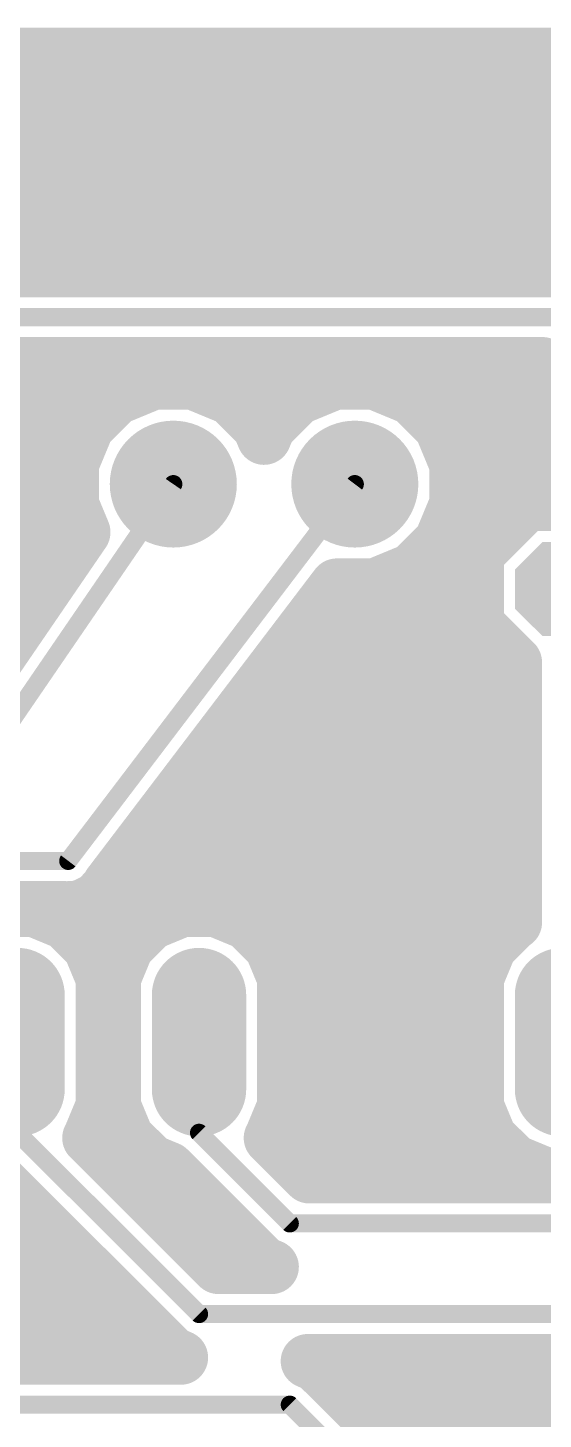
# Model space of a CAD drawing. Extents: x 1 to 64.7, y 1 to 39.6.
# Drawn here: x 33.16 to 40.38, y 20.12 to 39.61 of the extents above; entities that cross this region are included whole.
import ezdxf

# ---------------------------------------------------------------- set-up
doc = ezdxf.new("R2010")
doc.units = 0
doc.layers.add('16', color=175, linetype='CONTINUOUS')
doc.layers.add('17', color=82, linetype='CONTINUOUS')

# ---------------------------------------------------------------- blocks, each defined once
blk = doc.blocks.new('OCTAGONP')
at = {"const_width": 0.5}
blk.add_lwpolyline([(-0.25, -0.1036), (-0.25, 0.1036), (-0.1036, 0.25), (0.1036, 0.25), (0.25, 0.1036), (0.25, -0.1036), (0.1036, -0.25), (-0.1036, -0.25), (-0.25, -0.1036), (-0.25, 0.1036)], dxfattribs=at)
blk = doc.blocks.new('LONGP100')
at = {"const_width": 1}
blk.add_lwpolyline([(-0.5, 0), (0.5, 0)], dxfattribs=at)
at = {"const_width": 0.5}
for points in [[(-0.5, 0.25, 1), (-0.5, -0.25)], [(0.5, -0.25, 1), (0.5, 0.25)]]:
    blk.add_lwpolyline(points, format="xyb", dxfattribs=at)
blk = doc.blocks.new('ROUNDP')
at = {"const_width": 0.5}
blk.add_lwpolyline([(0, -0.25, 1), (0, 0.25, 1), (0, -0.25)], format="xyb", dxfattribs=at)

msp = doc.modelspace()

# ---------------------------------------------------------------- linework, layer by layer
at = {"layer": '16'}
for points, const_width in [([(1.397, 39.233), (64.313, 39.233)], 0.762), ([(1.397, 38.862), (64.313, 38.862)], 0.762), ([(1.397, 38.1), (64.313, 38.1)], 0.762), ([(1.397, 37.338), (64.313, 37.338)], 0.762), ([(1.397, 36.576), (64.313, 36.576)], 0.762), ([(40.7714, 36.2204), (31.6186, 36.2204)], 0.762), ([(31.75, 35.56), (40.64, 35.56)], 0.254), ([(32.0235, 34.8996), (40.3665, 34.8996)], 0.762), ([(40.3665, 34.8996), (42.5196, 32.7465)], 0.762), ([(34.9171, 34.6424), (34.3943, 34.4259)], 0.762), ([(35.4829, 34.6424), (34.9171, 34.6424)], 0.762), ([(36.0057, 34.4259), (35.4829, 34.6424)], 0.762), ([(37.4571, 34.6424), (36.9343, 34.4259)], 0.762), ([(38.0229, 34.6424), (37.4571, 34.6424)], 0.762), ([(38.5457, 34.4259), (38.0229, 34.6424)], 0.762), ([(34.3943, 34.4259), (33.9941, 34.0257)], 0.762), ([(36.4059, 34.0257), (36.0057, 34.4259)], 0.762), ([(36.9343, 34.4259), (36.5341, 34.0257)], 0.762), ([(38.9459, 34.0257), (38.5457, 34.4259)], 0.762), ([(31.4139, 34.29), (34.2584, 34.29)], 0.762), ([(36.1416, 34.29), (36.7984, 34.29)], 0.762), ([(38.6816, 34.29), (40.9761, 34.29)], 0.762), ([(33.9941, 34.0257), (33.7776, 33.5029)], 0.762), ([(36.47, 33.8709), (36.4059, 34.0257)], 0.762), ([(36.5341, 34.0257), (36.47, 33.8709)], 0.762), ([(39.1624, 33.5029), (38.9459, 34.0257)], 0.762), ([(31.532, 33.528), (33.788, 33.528)], 0.762), ([(33.7776, 33.5029), (33.7776, 32.9371)], 0.762), ([(39.152, 33.528), (41.7381, 33.528)], 0.762), ([(39.1624, 32.9371), (39.1624, 33.5029)], 0.762), ([(32.46, 29.21), (35.2, 33.22)], 0.254), ([(33.73, 27.94), (37.74, 33.22)], 0.254), ([(31.4715, 32.766), (33.8485, 32.766)], 0.762), ([(33.7776, 32.9371), (33.9396, 32.546)], 0.762), ([(38.9459, 32.4143), (39.1624, 32.9371)], 0.762), ([(39.0915, 32.766), (39.9677, 32.766)], 0.762), ([(40.1455, 32.9438), (39.4462, 32.2445)], 0.762), ([(41.1345, 32.9438), (40.1455, 32.9438)], 0.762), ([(33.9396, 32.546), (32.1114, 29.8704)], 0.762), ([(38.5457, 32.0141), (38.9459, 32.4143)], 0.762), ([(39.4462, 32.2445), (39.4462, 31.2555)], 0.762), ([(30.9012, 32.004), (33.5693, 32.004)], 0.762), ([(38.0229, 31.7976), (38.5457, 32.0141)], 0.762), ([(38.5212, 32.004), (39.4462, 32.004)], 0.762), ([(34.3075, 27.6085), (37.489, 31.7976)], 0.762), ([(37.489, 31.7976), (38.0229, 31.7976)], 0.762), ([(29.0759, 31.242), (33.0486, 31.242)], 0.762), ([(37.067, 31.242), (39.4597, 31.242)], 0.762), ([(39.4462, 31.2555), (39.9796, 30.7221)], 0.762), ([(39.9796, 30.7221), (39.9796, 27.079)], 0.762), ([(36.4883, 30.48), (39.9796, 30.48)], 0.762), ([(35.9096, 29.718), (39.9796, 29.718)], 0.762), ([(35.3309, 28.956), (39.9796, 28.956)], 0.762), ([(34.7522, 28.194), (39.9796, 28.194)], 0.762), ([(26.67, 27.94), (33.73, 27.94)], 0.254), ([(34.1765, 27.436), (34.2288, 27.5048)], 0.762), ([(34.2288, 27.5048), (34.2899, 27.5659)], 0.762), ([(34.2899, 27.5659), (34.3075, 27.6085)], 0.762), ([(33.9496, 27.3035), (34.0242, 27.3471)], 0.762), ([(34.0242, 27.3471), (34.1041, 27.3801)], 0.762), ([(34.1041, 27.3801), (34.1367, 27.4127)], 0.762), ([(34.1367, 27.4127), (34.1765, 27.436)], 0.762), ([(34.1697, 27.432), (39.9796, 27.432)], 0.762), ([(26.9435, 27.2796), (33.6447, 27.2796)], 0.762), ([(33.2575, 27.2542), (32.7825, 27.2542)], 0.762), ([(33.6962, 27.0725), (33.2575, 27.2542)], 0.762), ([(33.6447, 27.2796), (33.6893, 27.2679)], 0.762), ([(33.6893, 27.2679), (33.7749, 27.2796)], 0.762), ([(33.7749, 27.2796), (33.8614, 27.2796)], 0.762), ([(33.8614, 27.2796), (33.9039, 27.2972)], 0.762), ([(33.9039, 27.2972), (33.9496, 27.3035)], 0.762), ([(35.3225, 27.2542), (34.8838, 27.0725)], 0.762), ([(35.7975, 27.2542), (35.3225, 27.2542)], 0.762), ([(36.2362, 27.0725), (35.7975, 27.2542)], 0.762), ([(34.0321, 26.7366), (33.6962, 27.0725)], 0.762), ([(34.8838, 27.0725), (34.5479, 26.7366)], 0.762), ([(36.5721, 26.7366), (36.2362, 27.0725)], 0.762), ([(39.9638, 27.0725), (39.6279, 26.7366)], 0.762), ([(39.9796, 27.079), (39.9638, 27.0725)], 0.762), ([(34.2138, 26.2979), (34.0321, 26.7366)], 0.762), ([(34.5479, 26.7366), (34.3662, 26.2979)], 0.762), ([(36.7538, 26.2979), (36.5721, 26.7366)], 0.762), ([(39.6279, 26.7366), (39.4462, 26.2979)], 0.762), ([(34.0597, 26.67), (34.5203, 26.67)], 0.762), ([(36.5997, 26.67), (39.6003, 26.67)], 0.762), ([(34.2138, 24.5021), (34.2138, 26.2979)], 0.762), ([(34.3662, 26.2979), (34.3662, 24.5021)], 0.762), ([(36.7538, 24.5021), (36.7538, 26.2979)], 0.762), ([(39.4462, 26.2979), (39.4462, 24.5021)], 0.762), ([(34.2138, 25.908), (34.3662, 25.908)], 0.762), ([(36.7538, 25.908), (39.4462, 25.908)], 0.762), ([(34.2138, 25.146), (34.3662, 25.146)], 0.762), ([(35.56, 25.4), (35.56, 24.13)], 0.254), ([(36.7538, 25.146), (39.4462, 25.146)], 0.762), ([(34.0321, 24.0634), (34.2138, 24.5021)], 0.762), ([(34.1649, 24.384), (34.4151, 24.384)], 0.762), ([(34.3662, 24.5021), (34.5479, 24.0634)], 0.762), ([(36.5721, 24.0634), (36.7538, 24.5021)], 0.762), ([(36.7049, 24.384), (39.4951, 24.384)], 0.762), ([(39.4462, 24.5021), (39.6279, 24.0634)], 0.762), ([(34.0263, 24.0576), (34.0321, 24.0634)], 0.762), ([(35.8335, 22.2504), (34.0263, 24.0576)], 0.762), ([(34.5479, 24.0634), (34.8838, 23.7275)], 0.762), ([(36.5663, 24.0576), (36.5721, 24.0634)], 0.762), ([(37.1035, 23.5204), (36.5663, 24.0576)], 0.762), ([(39.6279, 24.0634), (39.9638, 23.7275)], 0.762), ([(33.02, 24.13), (35.56, 21.59)], 0.254), ([(35.56, 24.13), (36.83, 22.86)], 0.254), ([(32.5909, 23.6252), (35.0001, 21.2159)], 0.762), ([(34.4619, 23.622), (35.1341, 23.622)], 0.762), ([(34.8838, 23.7275), (35.1309, 23.6252)], 0.762), ([(35.1309, 23.6252), (36.4559, 22.3001)], 0.762), ([(37.0019, 23.622), (40.2186, 23.622)], 0.762), ([(39.9638, 23.7275), (40.4025, 23.5458)], 0.762), ([(56.0114, 23.5204), (37.1035, 23.5204)], 0.762), ([(40.4025, 23.5458), (40.8775, 23.5458)], 0.762), ([(19.7104, 22.86), (33.3561, 22.86)], 0.762), ([(35.2239, 22.86), (35.8961, 22.86)], 0.762), ([(36.83, 22.86), (55.88, 22.86)], 0.254), ([(36.576, 22.2504), (35.8335, 22.2504)], 0.762), ([(36.4559, 22.3001), (36.576, 22.2504)], 0.762), ([(19.7104, 22.098), (34.1181, 22.098)], 0.762), ([(19.7104, 21.336), (34.8801, 21.336)], 0.762), ([(35.56, 21.59), (54.61, 21.59)], 0.254), ([(35.0001, 21.2159), (35.1859, 21.0301)], 0.762), ([(35.306, 20.9804), (19.7104, 20.9804)], 0.762), ([(35.1859, 21.0301), (35.306, 20.9804)], 0.762), ([(37.2041, 20.8799), (37.084, 20.9296)], 0.762), ([(37.084, 20.9296), (54.3365, 20.9296)], 0.762), ([(37.3899, 20.6941), (37.2041, 20.8799)], 0.762), ([(38.4741, 19.6099), (37.3899, 20.6941)], 0.762), ([(37.5099, 20.574), (54.6921, 20.574)], 0.762), ([(36.83, 20.32), (19.05, 20.32)], 0.254), ([(38.1, 19.05), (36.83, 20.32)], 0.254), ([(38.2719, 19.812), (55.4541, 19.812)], 0.762)]:
    msp.add_lwpolyline(points, dxfattribs=dict(at, const_width=const_width))
for points, const_width in [([(40.5012, 35.0343, 1), (40.2317, 34.7649)], 0.381), ([(40.3665, 34.7091, 1), (40.3665, 35.0901)], 0.381), ([(34.9171, 34.8329, 1), (34.9171, 34.4519)], 0.381), ([(34.99, 34.4664, 1), (34.8442, 34.8184)], 0.381), ([(35.5558, 34.8184, 1), (35.41, 34.4664)], 0.381), ([(35.4829, 34.4519, 1), (35.4829, 34.8329)], 0.381), ([(37.4571, 34.8329, 1), (37.4571, 34.4519)], 0.381), ([(37.53, 34.4664, 1), (37.3842, 34.8184)], 0.381), ([(38.0958, 34.8184, 1), (37.95, 34.4664)], 0.381), ([(38.0229, 34.4519, 1), (38.0229, 34.8329)], 0.381), ([(34.3214, 34.6018, 1), (34.4672, 34.2499)], 0.381), ([(34.529, 34.2911, 1), (34.2596, 34.5606)], 0.381), ([(36.1404, 34.5606, 1), (35.871, 34.2911)], 0.381), ([(35.9328, 34.2499, 1), (36.0786, 34.6018)], 0.381), ([(36.8614, 34.6018, 1), (37.0072, 34.2499)], 0.381), ([(37.069, 34.2911, 1), (36.7996, 34.5606)], 0.381), ([(38.6804, 34.5606, 1), (38.411, 34.2911)], 0.381), ([(38.4728, 34.2499, 1), (38.6186, 34.6018)], 0.381), ([(34.2584, 34.0995, 1), (34.2584, 34.4805)], 0.381), ([(36.1416, 34.4805, 1), (36.1416, 34.0995)], 0.381), ([(36.7984, 34.0995, 1), (36.7984, 34.4805)], 0.381), ([(38.6816, 34.4805, 1), (38.6816, 34.0995)], 0.381), ([(33.8594, 34.1604, 1), (34.1289, 33.891)], 0.381), ([(34.1701, 33.9528, 1), (33.8181, 34.0986)], 0.381), ([(36.5818, 34.0986, 1), (36.2299, 33.9528)], 0.381), ([(36.2711, 33.891, 1), (36.5406, 34.1604)], 0.381), ([(36.3994, 34.1604, 1), (36.6689, 33.891)], 0.381), ([(36.7101, 33.9528, 1), (36.3581, 34.0986)], 0.381), ([(39.1218, 34.0986, 1), (38.7699, 33.9528)], 0.381), ([(38.8111, 33.891, 1), (39.0806, 34.1604)], 0.381), ([(36.294, 33.9437, 1), (36.646, 33.798)], 0.381), ([(36.294, 33.7979, 1), (36.646, 33.9438)], 0.381), ([(33.9681, 33.5029, 1), (33.5871, 33.5029)], 0.381), ([(33.6016, 33.5758, 1), (33.9536, 33.43)], 0.381), ([(33.788, 33.3375, 1), (33.788, 33.7185)], 0.381), ([(39.152, 33.7185, 1), (39.152, 33.3375)], 0.381), ([(39.3529, 33.5029, 1), (38.9719, 33.5029)], 0.381), ([(38.9864, 33.43, 1), (39.3384, 33.5758)], 0.381), ([(35.2524, 33.1842, 1), (35.1476, 33.2558)], 0.127), ([(37.7906, 33.1816, 1), (37.6894, 33.2584)], 0.127), ([(33.9536, 33.01, 1), (33.6016, 32.8642)], 0.381), ([(33.8485, 32.5755, 1), (33.8485, 32.9565)], 0.381), ([(39.0915, 32.9565, 1), (39.0915, 32.5755)], 0.381), ([(39.3384, 32.8642, 1), (38.9864, 33.01)], 0.381), ([(40.1455, 33.1343, 1), (40.1455, 32.7533)], 0.381), ([(39.9677, 32.5755, 1), (39.9677, 32.9565)], 0.381), ([(40.2802, 32.8091, 1), (40.0108, 33.0785)], 0.381), ([(33.5871, 32.9371, 1), (33.9681, 32.9371)], 0.381), ([(38.9719, 32.9371, 1), (39.3529, 32.9371)], 0.381), ([(33.7636, 32.4731, 1), (34.1156, 32.6189)], 0.381), ([(34.0969, 32.4385, 1), (33.7823, 32.6534)], 0.381), ([(39.0806, 32.2796, 1), (38.8111, 32.549)], 0.381), ([(38.7699, 32.4872, 1), (39.1218, 32.3414)], 0.381), ([(39.6367, 32.2445, 1), (39.2557, 32.2445)], 0.381), ([(39.3115, 32.3792, 1), (39.5809, 32.1098)], 0.381), ([(33.5693, 31.8135, 1), (33.5693, 32.1945)], 0.381), ([(38.5212, 32.1945, 1), (38.5212, 31.8135)], 0.381), ([(38.6186, 31.8381, 1), (38.4728, 32.1901)], 0.381), ([(39.4462, 31.8135, 1), (39.4462, 32.1945)], 0.381), ([(37.489, 31.9881, 1), (37.489, 31.6071)], 0.381), ([(37.6407, 31.6824, 1), (37.3373, 31.9128)], 0.381), ([(38.0229, 31.6071, 1), (38.0229, 31.9881)], 0.381), ([(38.411, 32.1489, 1), (38.6804, 31.8794)], 0.381), ([(37.95, 31.9736, 1), (38.0958, 31.6216)], 0.381), ([(33.0486, 31.0515, 1), (33.0486, 31.4325)], 0.381), ([(37.067, 31.4325, 1), (37.067, 31.0515)], 0.381), ([(39.5809, 31.3902, 1), (39.3115, 31.1208)], 0.381), ([(39.4597, 31.0515, 1), (39.4597, 31.4325)], 0.381), ([(39.2557, 31.2555, 1), (39.6367, 31.2555)], 0.381), ([(40.1701, 30.7221, 1), (39.7891, 30.7221)], 0.381), ([(39.8449, 30.5874, 1), (40.1143, 30.8568)], 0.381), ([(36.4883, 30.6705, 1), (36.4883, 30.2895)], 0.381), ([(39.9796, 30.2895, 1), (39.9796, 30.6705)], 0.381), ([(35.9096, 29.9085, 1), (35.9096, 29.5275)], 0.381), ([(39.9796, 29.5275, 1), (39.9796, 29.9085)], 0.381), ([(35.3309, 29.1465, 1), (35.3309, 28.7655)], 0.381), ([(39.9796, 28.7655, 1), (39.9796, 29.1465)], 0.381), ([(34.7522, 28.3845, 1), (34.7522, 28.0035)], 0.381), ([(39.9796, 28.0035, 1), (39.9796, 28.3845)], 0.381), ([(33.6794, 27.9784, 1), (33.7806, 27.9016)], 0.127), ([(33.73, 27.8765, 1), (33.73, 28.0035)], 0.127), ([(34.3805, 27.3896, 1), (34.077, 27.62)], 0.381), ([(34.1558, 27.7237, 1), (34.4592, 27.4933)], 0.381), ([(34.4835, 27.5356, 1), (34.1315, 27.6814)], 0.381), ([(34.4246, 27.4312, 1), (34.1552, 27.7006)], 0.381), ([(33.9513, 27.5231, 1), (34.0971, 27.1711)], 0.381), ([(33.9694, 27.5148, 1), (34.2388, 27.2454)], 0.381), ([(34.1203, 27.1826, 1), (33.9282, 27.5116)], 0.381), ([(34.0406, 27.5772, 1), (34.2327, 27.2482)], 0.381), ([(34.1697, 27.6225, 1), (34.1697, 27.2415)], 0.381), ([(34.0248, 27.5512, 1), (34.3282, 27.3208)], 0.381), ([(34.2714, 27.278, 1), (34.002, 27.5474)], 0.381), ([(34.177, 27.2041, 1), (34.0312, 27.5561)], 0.381), ([(34.0941, 27.6395, 1), (34.3635, 27.3701)], 0.381), ([(34.2725, 27.2715, 1), (34.0804, 27.6005)], 0.381), ([(34.1139, 27.6388, 1), (34.4659, 27.493)], 0.381), ([(39.9796, 27.2415, 1), (39.9796, 27.6225)], 0.381), ([(33.3304, 27.4302, 1), (33.1846, 27.0782)], 0.381), ([(33.2575, 27.0637, 1), (33.2575, 27.4447)], 0.381), ([(33.6931, 27.4639, 1), (33.5963, 27.0953)], 0.381), ([(33.6635, 27.4566, 1), (33.7151, 27.0791)], 0.381), ([(33.7749, 27.4701, 1), (33.7749, 27.0891)], 0.381), ([(33.6409, 27.0836, 1), (33.7377, 27.4521)], 0.381), ([(33.6447, 27.0891, 1), (33.6447, 27.4701)], 0.381), ([(33.7885, 27.4556, 1), (33.9343, 27.1036)], 0.381), ([(33.8781, 27.486, 1), (33.9297, 27.1085)], 0.381), ([(33.8007, 27.0909, 1), (33.7491, 27.4683)], 0.381), ([(33.8535, 27.468, 1), (34.0457, 27.139)], 0.381), ([(33.9768, 27.1212, 1), (33.831, 27.4732)], 0.381), ([(33.8614, 27.0891, 1), (33.8614, 27.4701)], 0.381), ([(33.9754, 27.1147, 1), (33.9238, 27.4922)], 0.381), ([(35.3225, 27.4447, 1), (35.3225, 27.0637)], 0.381), ([(35.3954, 27.0782, 1), (35.2496, 27.4302)], 0.381), ([(35.8704, 27.4302, 1), (35.7246, 27.0782)], 0.381), ([(35.7975, 27.0637, 1), (35.7975, 27.4447)], 0.381), ([(33.8309, 27.2072, 1), (33.5615, 26.9377)], 0.381), ([(33.6233, 26.8965, 1), (33.7691, 27.2485)], 0.381), ([(34.8109, 27.2485, 1), (34.9567, 26.8965)], 0.381), ([(35.0185, 26.9377, 1), (34.7491, 27.2072)], 0.381), ([(36.3709, 27.2072, 1), (36.1015, 26.9377)], 0.381), ([(36.1633, 26.8965, 1), (36.3091, 27.2485)], 0.381), ([(39.8909, 27.2484, 1), (40.0367, 26.8965)], 0.381), ([(40.0985, 26.9377, 1), (39.8291, 27.2072)], 0.381), ([(40.0525, 26.903, 1), (39.9067, 27.255)], 0.381), ([(34.2081, 26.8095, 1), (33.8561, 26.6637)], 0.381), ([(34.7239, 26.6637, 1), (34.3719, 26.8095)], 0.381), ([(36.7481, 26.8095, 1), (36.3961, 26.6637)], 0.381), ([(39.8039, 26.6637, 1), (39.4519, 26.8095)], 0.381), ([(39.7891, 27.079, 1), (40.1701, 27.079)], 0.381), ([(34.0597, 26.8605, 1), (34.0597, 26.4795)], 0.381), ([(33.8973, 26.6019, 1), (34.1668, 26.8713)], 0.381), ([(34.4132, 26.8713, 1), (34.6826, 26.6019)], 0.381), ([(34.5203, 26.4795, 1), (34.5203, 26.8605)], 0.381), ([(36.5997, 26.8605, 1), (36.5997, 26.4795)], 0.381), ([(36.4373, 26.6019, 1), (36.7068, 26.8713)], 0.381), ([(39.4932, 26.8713, 1), (39.7626, 26.6019)], 0.381), ([(39.6003, 26.4795, 1), (39.6003, 26.8605)], 0.381), ([(34.4043, 26.2979, 1), (34.0233, 26.2979)], 0.381), ([(34.0378, 26.225, 1), (34.3898, 26.3708)], 0.381), ([(34.5567, 26.2979, 1), (34.1757, 26.2979)], 0.381), ([(34.1902, 26.3708, 1), (34.5422, 26.225)], 0.381), ([(36.9443, 26.2979, 1), (36.5633, 26.2979)], 0.381), ([(36.5778, 26.225, 1), (36.9298, 26.3708)], 0.381), ([(39.6367, 26.2979, 1), (39.2557, 26.2979)], 0.381), ([(39.2702, 26.3708, 1), (39.6222, 26.225)], 0.381), ([(34.2138, 26.0985, 1), (34.2138, 25.7175)], 0.381), ([(34.3662, 25.7175, 1), (34.3662, 26.0985)], 0.381), ([(36.7538, 26.0985, 1), (36.7538, 25.7175)], 0.381), ([(39.4462, 25.7175, 1), (39.4462, 26.0985)], 0.381), ([(34.2138, 25.3365, 1), (34.2138, 24.9555)], 0.381), ([(34.3662, 24.9555, 1), (34.3662, 25.3365)], 0.381), ([(35.6235, 25.4, 1), (35.4965, 25.4)], 0.127), ([(36.7538, 25.3365, 1), (36.7538, 24.9555)], 0.381), ([(39.4462, 24.9555, 1), (39.4462, 25.3365)], 0.381), ([(34.1649, 24.5745, 1), (34.1649, 24.1935)], 0.381), ([(34.3898, 24.4292, 1), (34.0378, 24.575)], 0.381), ([(34.5422, 24.575, 1), (34.1902, 24.4292)], 0.381), ([(34.4151, 24.1935, 1), (34.4151, 24.5745)], 0.381), ([(36.7049, 24.5745, 1), (36.7049, 24.1935)], 0.381), ([(36.9298, 24.4292, 1), (36.5778, 24.575)], 0.381), ([(39.6222, 24.575, 1), (39.2702, 24.4292)], 0.381), ([(39.4951, 24.1935, 1), (39.4951, 24.5745)], 0.381), ([(34.0233, 24.5021, 1), (34.4043, 24.5021)], 0.381), ([(34.1757, 24.5021, 1), (34.5567, 24.5021)], 0.381), ([(36.5633, 24.5021, 1), (36.9443, 24.5021)], 0.381), ([(39.2557, 24.5021, 1), (39.6367, 24.5021)], 0.381), ([(34.161, 24.1923, 1), (33.8916, 23.9229)], 0.381), ([(33.8916, 24.1923, 1), (34.161, 23.9229)], 0.381), ([(34.1668, 23.9287, 1), (33.8973, 24.1981)], 0.381), ([(34.6826, 24.1981, 1), (34.4132, 23.9287)], 0.381), ([(36.701, 24.1923, 1), (36.4316, 23.9229)], 0.381), ([(36.4316, 24.1923, 1), (36.701, 23.9229)], 0.381), ([(36.7068, 23.9287, 1), (36.4373, 24.1981)], 0.381), ([(39.7626, 24.1981, 1), (39.4932, 23.9287)], 0.381), ([(33.8561, 24.1363, 1), (34.2081, 23.9905)], 0.381), ([(34.3719, 23.9905, 1), (34.7239, 24.1363)], 0.381), ([(35.6049, 24.1749, 1), (35.5151, 24.0851)], 0.127), ([(35.4965, 24.13, 1), (35.6235, 24.13)], 0.127), ([(36.3961, 24.1363, 1), (36.7481, 23.9905)], 0.381), ([(39.4519, 23.9905, 1), (39.8039, 24.1363)], 0.381), ([(34.4619, 23.8125, 1), (34.4619, 23.4315)], 0.381), ([(34.9567, 23.9035, 1), (34.8109, 23.5515)], 0.381), ([(34.7491, 23.5928, 1), (35.0185, 23.8622)], 0.381), ([(35.2656, 23.7599, 1), (34.9962, 23.4905)], 0.381), ([(35.058, 23.4492, 1), (35.2038, 23.8012)], 0.381), ([(35.1341, 23.4315, 1), (35.1341, 23.8125)], 0.381), ([(37.0019, 23.8125, 1), (37.0019, 23.4315)], 0.381), ([(40.0367, 23.9035, 1), (39.8909, 23.5515)], 0.381), ([(39.8291, 23.5928, 1), (40.0985, 23.8622)], 0.381), ([(40.2186, 23.4315, 1), (40.2186, 23.8125)], 0.381), ([(37.1035, 23.7109, 1), (37.1035, 23.3299)], 0.381), ([(36.9688, 23.3857, 1), (37.2382, 23.6551)], 0.381), ([(40.4025, 23.7363, 1), (40.4025, 23.3553)], 0.381), ([(40.3296, 23.3698, 1), (40.4754, 23.7218)], 0.381), ([(33.3561, 22.6695, 1), (33.3561, 23.0505)], 0.381), ([(35.2239, 23.0505, 1), (35.2239, 22.6695)], 0.381), ([(35.8961, 22.6695, 1), (35.8961, 23.0505)], 0.381), ([(36.83, 22.9235, 1), (36.83, 22.7965)], 0.127), ([(36.7851, 22.8151, 1), (36.8749, 22.9049)], 0.127), ([(35.8335, 22.4409, 1), (35.8335, 22.0599)], 0.381), ([(36.5288, 22.4761, 1), (36.383, 22.1241)], 0.381), ([(36.3212, 22.1654, 1), (36.5906, 22.4348)], 0.381), ([(36.5031, 22.0744, 1), (36.6489, 22.4264)], 0.381), ([(36.576, 22.0599, 1), (36.576, 22.4409)], 0.381), ([(34.1181, 21.9075, 1), (34.1181, 22.2885)], 0.381), ([(35.6988, 22.1157, 1), (35.9682, 22.3851)], 0.381), ([(34.8801, 21.1455, 1), (34.8801, 21.5265)], 0.381), ([(35.56, 21.6535, 1), (35.56, 21.5265)], 0.127), ([(35.5151, 21.5451, 1), (35.6049, 21.6349)], 0.127), ([(35.1348, 21.3506, 1), (34.8654, 21.0812)], 0.381), ([(34.8654, 21.0812, 1), (35.1348, 21.3506)], 0.381), ([(35.2588, 21.2061, 1), (35.113, 20.8541)], 0.381), ([(35.0512, 20.8954, 1), (35.3206, 21.1648)], 0.381), ([(35.2331, 20.8044, 1), (35.3789, 21.1564)], 0.381), ([(35.306, 20.7899, 1), (35.306, 21.1709)], 0.381), ([(37.1569, 21.1056, 1), (37.0111, 20.7536)], 0.381), ([(37.084, 21.1201, 1), (37.084, 20.7391)], 0.381), ([(37.3388, 21.0146, 1), (37.0694, 20.7452)], 0.381), ([(37.1312, 20.7039, 1), (37.277, 21.0559)], 0.381), ([(37.5246, 20.8288, 1), (37.2552, 20.5594)], 0.381), ([(37.2552, 20.5594, 1), (37.5246, 20.8288)], 0.381), ([(37.5099, 20.7645, 1), (37.5099, 20.3835)], 0.381), ([(36.8749, 20.3649, 1), (36.7851, 20.2751)], 0.127), ([(36.83, 20.2565, 1), (36.83, 20.3835)], 0.127), ([(38.2719, 20.0025, 1), (38.2719, 19.6215)], 0.381)]:
    msp.add_lwpolyline(points, format="xyb", dxfattribs=dict(at, const_width=const_width))

# ---------------------------------------------------------------- block references
at = {"layer": '17'}
for name, p, xscale, yscale, rotation in [('ROUNDP', (32.66, 33.22), 1.778, 1.778, 180), ('ROUNDP', (35.2, 33.22), 1.778, 1.778, 180), ('ROUNDP', (37.74, 33.22), 1.778, 1.778, 180), ('OCTAGONP', (40.64, 31.75), 1.3208, 1.3208, 180), ('LONGP100', (33.02, 25.4), 1.3208, 1.3208, 90), ('LONGP100', (35.56, 25.4), 1.3208, 1.3208, 90), ('LONGP100', (38.1, 25.4), 1.3208, 1.3208, 90), ('LONGP100', (40.64, 25.4), 1.3208, 1.3208, 90)]:
    msp.add_blockref(name, p, dxfattribs=dict(at, xscale=xscale, yscale=yscale, rotation=rotation))

doc.saveas('drawing.dxf')
